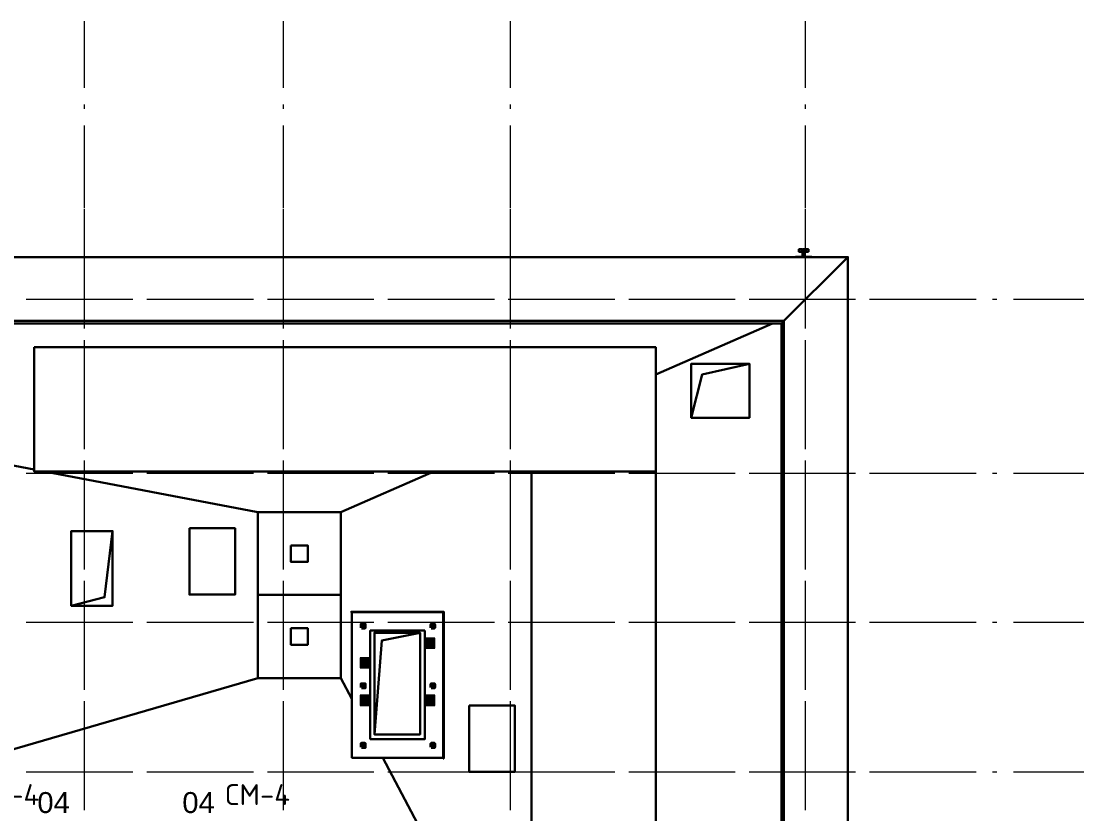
# Model space of a CAD drawing. Header units: millimetres. Extents: x -84737 to 172119, y -43083 to 59399.
# Drawn here: x 134040 to 146860, y 49837 to 59399 of the extents above; entities that cross this region are included whole.
import ezdxf

# ---------------------------------------------------------------- set-up
doc = ezdxf.new("R2010")
doc.units = ezdxf.units.MM
doc.layers.add('PDF _Геометрия', color=7, linetype='Continuous')
doc.layers.add('PDF _Текст', color=7, linetype='Continuous')
doc.layers.add('PDF _Сплошная заливка', color=7, linetype='Continuous', true_color=0xffffff)
doc.styles.add('PDF GOSTCommon', font='arial.ttf')
doc.styles.add('PDF ISOCPEUR', font='isocpeur.ttf')

msp = doc.modelspace()

# ---------------------------------------------------------------- linework, layer by layer
at = {"layer": 'PDF _Геометрия', "lineweight": 9}
for points in [[(134804, 58594), (134804, 59399)], [(137204, 58594), (137204, 59399)], [(139943, 58594), (139943, 59399)], [(143503, 58594), (143503, 59399)], [(134804, 58340), (134804, 58395)], [(137204, 58340), (137204, 58395)], [(139943, 58340), (139943, 58395)], [(143503, 58340), (143503, 58395)], [(134804, 57142), (134804, 58141)], [(137204, 57142), (137204, 58141)], [(139943, 57142), (139943, 58141)], [(143503, 57142), (143503, 58141)], [(134804, 56004), (134804, 57130)], [(137204, 56004), (137204, 57130)], [(139943, 56004), (139943, 57130)], [(143503, 56004), (143503, 57130)], [(134804, 56888), (134804, 56943)], [(137204, 56888), (137204, 56943)], [(139943, 56888), (139943, 56943)], [(143503, 56888), (143503, 56943)], [(134804, 55690), (134804, 56689)], [(137204, 55690), (137204, 56689)], [(139943, 55690), (139943, 56689)], [(143503, 55690), (143503, 56689)], [(134101, 56046), (135104, 56046)], [(134135, 56046), (134190, 56046)], [(134389, 56046), (135388, 56046)], [(135303, 56046), (135354, 56046)], [(135557, 56046), (136556, 56046)], [(135587, 56046), (135642, 56046)], [(135841, 56046), (136840, 56046)], [(136755, 56046), (136810, 56046)], [(137009, 56046), (138008, 56046)], [(137039, 56046), (137094, 56046)], [(137293, 56046), (138292, 56046)], [(138207, 56046), (138262, 56046)], [(138461, 56046), (139460, 56046)], [(138495, 56046), (138546, 56046)], [(138745, 56046), (139748, 56046)], [(139663, 56046), (139714, 56046)], [(139913, 56046), (140916, 56046)], [(139947, 56046), (139998, 56046)], [(140201, 56046), (141200, 56046)], [(141115, 56046), (141166, 56046)], [(141369, 56046), (142368, 56046)], [(141399, 56046), (141454, 56046)], [(141653, 56046), (142652, 56046)], [(142567, 56046), (142622, 56046)], [(142821, 56046), (143820, 56046)], [(142851, 56046), (142906, 56046)], [(143105, 56046), (144104, 56046)], [(144019, 56046), (144074, 56046)], [(144273, 56046), (144836, 56046)], [(144307, 56046), (144358, 56046)], [(144557, 56046), (145560, 56046)], [(145759, 56046), (145810, 56046)], [(146013, 56046), (146860, 56046)], [(134804, 55754), (134804, 55805)], [(137204, 55754), (137204, 55805)], [(139943, 55754), (139943, 55805)], [(143503, 55754), (143503, 55805)], [(134804, 54552), (134804, 55551)], [(137204, 54552), (137204, 55551)], [(139943, 54552), (139943, 55551)], [(143503, 54552), (143503, 55551)], [(134804, 55436), (134804, 55487)], [(137204, 55436), (137204, 55487)], [(139943, 55436), (139943, 55487)], [(143503, 55436), (143503, 55487)], [(134804, 54234), (134804, 55237)], [(137204, 54234), (137204, 55237)], [(139943, 54234), (139943, 55237)], [(143503, 54234), (143503, 55237)], [(134804, 54298), (134804, 54353)], [(137204, 54298), (137204, 54353)], [(139943, 54298), (139943, 54353)], [(143503, 54298), (143503, 54353)], [(134804, 53100), (134804, 54099)], [(134804, 53984), (134804, 54035)], [(137204, 53100), (137204, 54099)], [(137204, 53984), (137204, 54035)], [(139943, 53100), (139943, 54099)], [(139943, 53984), (139943, 54035)], [(143503, 53100), (143503, 54099)], [(143503, 53984), (143503, 54035)], [(134101, 53946), (135104, 53946)], [(134135, 53946), (134190, 53946)], [(134389, 53946), (135388, 53946)], [(135303, 53946), (135354, 53946)], [(135557, 53946), (136556, 53946)], [(135587, 53946), (135642, 53946)], [(135841, 53946), (136840, 53946)], [(136755, 53946), (136810, 53946)], [(137009, 53946), (138008, 53946)], [(137039, 53946), (137094, 53946)], [(137293, 53946), (138292, 53946)], [(138207, 53946), (138262, 53946)], [(138461, 53946), (139460, 53946)], [(138495, 53946), (138546, 53946)], [(138745, 53946), (139748, 53946)], [(139663, 53946), (139714, 53946)], [(139913, 53946), (140916, 53946)], [(139947, 53946), (139998, 53946)], [(140201, 53946), (141200, 53946)], [(141115, 53946), (141166, 53946)], [(141369, 53946), (142368, 53946)], [(141399, 53946), (141454, 53946)], [(141653, 53946), (142652, 53946)], [(142567, 53946), (142622, 53946)], [(142821, 53946), (143820, 53946)], [(142851, 53946), (142906, 53946)], [(143105, 53946), (144104, 53946)], [(144019, 53946), (144074, 53946)], [(144273, 53946), (144836, 53946)], [(144307, 53946), (144358, 53946)], [(144557, 53946), (145560, 53946)], [(145759, 53946), (145810, 53946)], [(146013, 53946), (146860, 53946)], [(134804, 52782), (134804, 53781)], [(137204, 52782), (137204, 53781)], [(139943, 52782), (139943, 53781)], [(143503, 52782), (143503, 53781)], [(134804, 52846), (134804, 52901)], [(137204, 52846), (137204, 52901)], [(139943, 52846), (139943, 52901)], [(143503, 52846), (143503, 52901)], [(134804, 51648), (134804, 52647)], [(134804, 52528), (134804, 52583)], [(137204, 51648), (137204, 52647)], [(137204, 52528), (137204, 52583)], [(139943, 51648), (139943, 52647)], [(139943, 52528), (139943, 52583)], [(143503, 51648), (143503, 52647)], [(143503, 52528), (143503, 52583)], [(134804, 51330), (134804, 52329)], [(137204, 51330), (137204, 52329)], [(139943, 51330), (139943, 52329)], [(143503, 51330), (143503, 52329)], [(134101, 52147), (135104, 52147)], [(134135, 52147), (134190, 52147)], [(134389, 52147), (135388, 52147)], [(135303, 52147), (135354, 52147)], [(135557, 52147), (136556, 52147)], [(135587, 52147), (135642, 52147)], [(135841, 52147), (136840, 52147)], [(136755, 52147), (136810, 52147)], [(137009, 52147), (138008, 52147)], [(137039, 52147), (137094, 52147)], [(137293, 52147), (138292, 52147)], [(138207, 52147), (138262, 52147)], [(138461, 52147), (139460, 52147)], [(138495, 52147), (138546, 52147)], [(138745, 52147), (139748, 52147)], [(139663, 52147), (139714, 52147)], [(139913, 52147), (140916, 52147)], [(139947, 52147), (139998, 52147)], [(140201, 52147), (141200, 52147)], [(141115, 52147), (141166, 52147)], [(141369, 52147), (142368, 52147)], [(141399, 52147), (141454, 52147)], [(141653, 52147), (142652, 52147)], [(142567, 52147), (142622, 52147)], [(142821, 52147), (143820, 52147)], [(142851, 52147), (142906, 52147)], [(143105, 52147), (144104, 52147)], [(144019, 52147), (144074, 52147)], [(144273, 52147), (144836, 52147)], [(144307, 52147), (144358, 52147)], [(144557, 52147), (145560, 52147)], [(145759, 52147), (145810, 52147)], [(146013, 52147), (146860, 52147)], [(139028, 51919), (138910, 51957), (138910, 51915), (139028, 51957)], [(139028, 51838), (138910, 51876), (138910, 51834), (139028, 51876), (138910, 51915), (138910, 51876), (139028, 51915)], [(138250, 51639), (138131, 51677), (138250, 51716), (138250, 51677), (138131, 51716)], [(138131, 51597), (138250, 51635)], [(134804, 51394), (134804, 51445)], [(137204, 51394), (137204, 51445)], [(139943, 51394), (139943, 51445)], [(143503, 51394), (143503, 51445)], [(134804, 50192), (134804, 51195)], [(137204, 50192), (137204, 51195)], [(138250, 51225), (138250, 51267), (138131, 51225), (138250, 51186), (138250, 51225), (138131, 51186), (138250, 51148)], [(138250, 51229), (138131, 51267)], [(138250, 51144), (138250, 51186), (138131, 51144)], [(139028, 51229), (138910, 51267), (138910, 51225), (139028, 51267)], [(139028, 51148), (138910, 51186), (138910, 51144), (139028, 51186), (138910, 51225), (138910, 51186), (139028, 51225)], [(139943, 50192), (139943, 51195)], [(143503, 50192), (143503, 51195)], [(134804, 51076), (134804, 51131)], [(137204, 51076), (137204, 51131)], [(139943, 51076), (139943, 51131)], [(143503, 51076), (143503, 51131)], [(134804, 49878), (134804, 50877)], [(137204, 49878), (137204, 50877)], [(139943, 49878), (139943, 50877)], [(143503, 49878), (143503, 50877)], [(134101, 50344), (135104, 50344)], [(134135, 50344), (134190, 50344)], [(134389, 50344), (135388, 50344)], [(135303, 50344), (135354, 50344)], [(135557, 50344), (136556, 50344)], [(135587, 50344), (135642, 50344)], [(135841, 50344), (136840, 50344)], [(136755, 50344), (136810, 50344)], [(137009, 50344), (138008, 50344)], [(137039, 50344), (137094, 50344)], [(137293, 50344), (138292, 50344)], [(138207, 50344), (138262, 50344)], [(138461, 50344), (139460, 50344)], [(138495, 50344), (138546, 50344)], [(138745, 50344), (139748, 50344)], [(139663, 50344), (139714, 50344)], [(139913, 50344), (140916, 50344)], [(139947, 50344), (139998, 50344)], [(140201, 50344), (141200, 50344)], [(141115, 50344), (141166, 50344)], [(141369, 50344), (142368, 50344)], [(141399, 50344), (141454, 50344)], [(141653, 50344), (142652, 50344)], [(142567, 50344), (142622, 50344)], [(142821, 50344), (143820, 50344)], [(142851, 50344), (142906, 50344)], [(143105, 50344), (144104, 50344)], [(144019, 50344), (144074, 50344)], [(144273, 50344), (144836, 50344)], [(144307, 50344), (144358, 50344)], [(144557, 50344), (145560, 50344)], [(145759, 50344), (145810, 50344)], [(146013, 50344), (146860, 50344)], [(134804, 49942), (134804, 49993)], [(137204, 49942), (137204, 49993)], [(139943, 49942), (139943, 49993)], [(143503, 49942), (143503, 49993)]]:
    msp.add_lwpolyline(points, dxfattribs=at)
at = {"layer": 'PDF _Геометрия', "lineweight": 30}
for points in [[(137695, 39677), (137695, 39656), (137670, 39656), (137356, 39656), (137356, 40557), (137670, 40557), (137695, 40557), (137695, 40536), (137699, 40536), (144015, 40536), (143985, 40566), (143240, 41311), (143985, 40566), (144015, 40536), (144015, 56554), (143985, 56524), (143240, 55784), (143985, 56524), (144015, 56554), (123794, 56554), (123823, 56524), (124568, 55784)], [(143380, 56558), (143579, 56558)], [(143452, 56647), (143460, 56647), (143460, 56617), (143452, 56617)], [(143507, 56617), (143499, 56617), (143499, 56647), (143507, 56647)], [(124598, 55750), (124568, 55784), (143240, 55784), (143211, 55750), (124598, 55750), (124598, 54437)], [(142643, 41340), (143211, 41340), (143211, 55750), (143240, 55784), (143240, 41311)], [(142123, 54615), (142254, 55136), (142825, 55267)], [(135142, 53248), (135045, 52448), (134643, 52346)], [(138021, 52270), (138021, 52274), (139138, 52274), (139138, 52270), (139138, 50505), (139130, 50505)], [(139130, 50513), (139130, 52270), (138029, 52270)], [(138300, 52274), (138601, 52274)], [(138300, 50793), (138389, 51927), (138851, 52020)]]:
    msp.add_lwpolyline(points, dxfattribs=at)
for points in [[(143452, 56617), (143452, 56647), (143422, 56647), (143422, 56617)], [(143494, 56558), (143494, 56647), (143465, 56647), (143465, 56558)], [(143537, 56617), (143537, 56647), (143507, 56647), (143507, 56617)], [(141695, 55136), (143105, 55750)], [(134194, 55466), (134194, 53968), (141695, 53968), (141695, 55466)], [(142825, 55267), (142123, 55267), (142123, 54615), (142825, 54615)], [(142123, 55267), (142195, 55267), (142267, 55267), (142334, 55267), (142406, 55267), (142474, 55267), (142546, 55267), (142614, 55267), (142686, 55267), (142753, 55267), (142825, 55267), (142825, 55195), (142825, 55123), (142825, 55051), (142825, 54979), (142825, 54907), (142825, 54831), (142825, 54759), (142825, 54687), (142825, 54615), (142753, 54615), (142686, 54615), (142614, 54615), (142546, 54615), (142474, 54615), (142406, 54615), (142334, 54615), (142267, 54615), (142195, 54615), (142123, 54615), (142123, 54687), (142123, 54759), (142123, 54831), (142123, 54907), (142123, 54979), (142123, 55051), (142123, 55123), (142123, 55195)], [(142123, 55267), (142825, 55267), (142825, 54615), (142123, 54615)], [(132353, 54340), (134194, 53989)], [(137894, 51474), (137894, 53477), (139016, 53968), (137894, 53477), (136895, 53477), (134321, 53968), (136895, 53477), (136895, 51474), (130583, 49637), (136895, 51474), (137894, 51474), (138029, 51225)], [(141695, 53968), (140197, 53968), (140197, 42966), (141695, 42966)], [(137894, 53477), (137894, 52478), (136895, 52478), (136895, 53477)], [(134643, 52346), (135142, 52346), (135142, 53248), (134643, 53248)], [(134643, 53248), (135142, 53248), (135142, 52346), (134643, 52346)], [(135142, 52456), (135142, 52346), (134956, 52346), (134643, 52346), (134643, 53248), (135142, 53248)], [(136069, 53282), (136069, 52482), (136620, 52482), (136620, 53282)], [(137293, 53074), (137293, 52875), (137496, 52875), (137496, 53074)], [(137894, 52478), (137894, 51474), (136895, 51474), (136895, 52478)], [(139130, 52270), (138029, 52270), (138029, 50513), (139130, 50513)], [(137293, 52075), (137293, 51876), (137496, 51876), (137496, 52075)], [(138910, 52046), (138910, 50738), (138250, 50738), (138250, 52046)], [(138851, 52020), (138300, 52020), (138300, 50793), (138851, 50793)], [(139443, 51144), (139443, 50344), (139994, 50344), (139994, 51144)], [(139892, 47694), (138402, 50513)]]:
    msp.add_lwpolyline(points, close=True, dxfattribs=at)
at = {"layer": 'PDF _Геометрия', "color": 253, "lineweight": 30, "true_color": 0xaaaaaa}
for points in [[(142123, 55267), (142825, 55267), (142825, 54615), (142123, 54615)], [(135142, 52346), (134643, 52346), (134643, 53248), (135142, 53248)], [(138300, 52020), (138851, 52020), (138851, 50793), (138300, 50793)]]:
    msp.add_lwpolyline(points, close=True, dxfattribs=at)
at = {"layer": 'PDF _Геометрия', "lineweight": 50}
for points in [[(138144, 52080), (138186, 52080), (138186, 52122), (138144, 52122)], [(138986, 52080), (139024, 52080), (139024, 52122), (138986, 52122)], [(138144, 51360), (138186, 51360), (138186, 51402), (138144, 51402)], [(138986, 51360), (139024, 51360), (139024, 51402), (138986, 51402)], [(138144, 50640), (138186, 50640), (138186, 50683), (138144, 50683)], [(138986, 50640), (139024, 50640), (139024, 50683), (138986, 50683)]]:
    msp.add_lwpolyline(points, close=True, dxfattribs=at)
at = {"layer": 'PDF _Геометрия', "lineweight": 18}
for points in [[(138910, 51957), (138910, 51915), (139028, 51915), (139028, 51957), (138910, 51957), (138910, 51915), (138910, 51876), (139028, 51876), (139028, 51915), (138910, 51915), (138910, 51876), (138910, 51834), (139028, 51834), (139028, 51876), (138910, 51876), (138910, 51834)], [(138250, 51597), (138250, 51635), (138250, 51677), (138250, 51716)], [(138250, 51144), (138250, 51186), (138250, 51225), (138250, 51267)], [(138910, 51267), (138910, 51225), (139028, 51225), (139028, 51267), (138910, 51267), (138910, 51225), (138910, 51186), (139028, 51186), (139028, 51225), (138910, 51225), (138910, 51186), (138910, 51144), (139028, 51144), (139028, 51186), (138910, 51186), (138910, 51144)]]:
    msp.add_lwpolyline(points, dxfattribs=at)
at = {"layer": 'PDF _Геометрия', "lineweight": 9}
for points in [[(138910, 51957), (138910, 51915), (139028, 51915), (139028, 51957)], [(138910, 51915), (138910, 51876), (139028, 51876), (139028, 51915)], [(138910, 51876), (138910, 51834), (139028, 51834), (139028, 51876)], [(138131, 51716), (138131, 51677), (138250, 51677), (138250, 51716)], [(138131, 51635), (138250, 51597), (138250, 51635), (138250, 51677)], [(138131, 51677), (138131, 51635), (138250, 51635), (138250, 51677)], [(138131, 51635), (138131, 51597), (138250, 51597), (138250, 51635)], [(138131, 51267), (138131, 51225), (138250, 51225), (138250, 51267)], [(138131, 51225), (138131, 51186), (138250, 51186), (138250, 51225)], [(138131, 51186), (138131, 51144), (138250, 51144), (138250, 51186)], [(138910, 51267), (138910, 51225), (139028, 51225), (139028, 51267)], [(138910, 51225), (138910, 51186), (139028, 51186), (139028, 51225)], [(138910, 51186), (138910, 51144), (139028, 51144), (139028, 51186)]]:
    msp.add_lwpolyline(points, close=True, dxfattribs=at)
at = {"layer": 'PDF _Геометрия', "lineweight": 18}
for points in [[(138131, 51677), (138250, 51677), (138250, 51716), (138131, 51716)], [(138131, 51635), (138250, 51635), (138250, 51677), (138131, 51677)], [(138131, 51597), (138250, 51597), (138250, 51635), (138131, 51635)], [(138131, 51225), (138250, 51225), (138250, 51267), (138131, 51267)], [(138131, 51186), (138250, 51186), (138250, 51225), (138131, 51225)], [(138131, 51144), (138250, 51144), (138250, 51186), (138131, 51186)]]:
    msp.add_lwpolyline(points, close=True, dxfattribs=at)
at = {"layer": 'PDF _Сплошная заливка', "color": 7, "lineweight": 5, "transparency": 33554559}
for points in [[(138144, 52122), (138144, 52080), (138186, 52122), (138186, 52080)], [(138986, 52122), (138986, 52080), (139024, 52122), (139024, 52080)], [(138144, 51402), (138144, 51360), (138186, 51402), (138186, 51360)], [(138986, 51402), (138986, 51360), (139024, 51402), (139024, 51360)], [(138144, 50683), (138144, 50640), (138186, 50683), (138186, 50640)], [(138986, 50683), (138986, 50640), (139024, 50683), (139024, 50640)]]:
    msp.add_solid(points, dxfattribs=at)
at = {"layer": 'PDF _Сплошная заливка', "color": 8, "lineweight": 5, "true_color": 0x808080, "transparency": 33554559}
for points in [[(138910, 51957), (138910, 51915), (139028, 51957), (139028, 51915)], [(138910, 51957), (138910, 51915), (139028, 51957), (139028, 51915)], [(138910, 51915), (138910, 51876), (139028, 51915), (139028, 51876)], [(138910, 51915), (138910, 51876), (139028, 51915), (139028, 51876)], [(138910, 51876), (138910, 51834), (139028, 51876), (139028, 51834)], [(138910, 51876), (138910, 51834), (139028, 51876), (139028, 51834)], [(138131, 51716), (138131, 51677), (138250, 51716), (138250, 51677)], [(138131, 51716), (138131, 51677), (138250, 51716), (138250, 51677)], [(138131, 51677), (138131, 51635), (138250, 51677), (138250, 51635)], [(138131, 51677), (138131, 51635), (138250, 51677), (138250, 51635)], [(138131, 51635), (138131, 51597), (138250, 51635), (138250, 51597)], [(138131, 51635), (138131, 51597), (138250, 51635), (138250, 51597)], [(138131, 51267), (138131, 51225), (138250, 51267), (138250, 51225)], [(138131, 51267), (138131, 51225), (138250, 51267), (138250, 51225)], [(138131, 51225), (138131, 51186), (138250, 51225), (138250, 51186)], [(138131, 51225), (138131, 51186), (138250, 51225), (138250, 51186)], [(138131, 51186), (138131, 51144), (138250, 51186), (138250, 51144)], [(138131, 51186), (138131, 51144), (138250, 51186), (138250, 51144)], [(138910, 51267), (138910, 51225), (139028, 51267), (139028, 51225)], [(138910, 51267), (138910, 51225), (139028, 51267), (139028, 51225)], [(138910, 51225), (138910, 51186), (139028, 51225), (139028, 51186)], [(138910, 51225), (138910, 51186), (139028, 51225), (139028, 51186)], [(138910, 51186), (138910, 51144), (139028, 51186), (139028, 51144)], [(138910, 51186), (138910, 51144), (139028, 51186), (139028, 51144)]]:
    msp.add_solid(points, dxfattribs=at)

# ---------------------------------------------------------------- texts
at = {"layer": 'PDF _Текст', "attachment_point": 4}
for s, insert, char_height, style in [('СМ-4', (133477, 50068), 252.4, 'PDF ISOCPEUR'), ('СМ-4', (136503, 50068), 252.4, 'PDF ISOCPEUR'), ('04', (134234, 49970), 252.5, 'PDF GOSTCommon'), ('04', (135983, 49970), 252.5, 'PDF GOSTCommon')]:
    msp.add_mtext(s, dxfattribs=dict(at, insert=insert, char_height=char_height, style=style))

doc.saveas('drawing.dxf')
